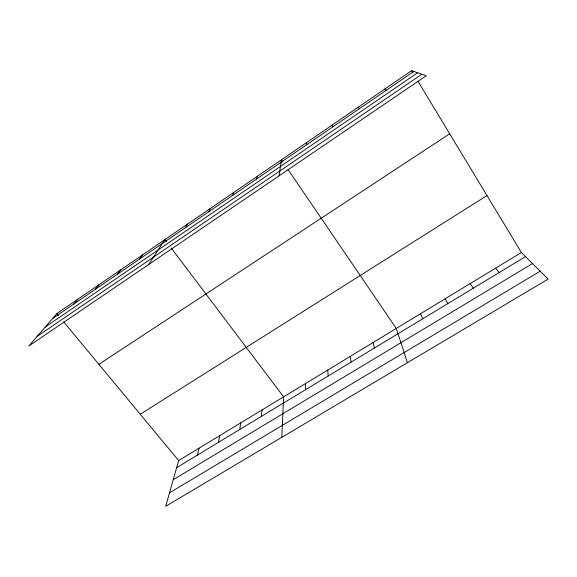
<?xml version="1.0" encoding="UTF-8"?>
<svg xmlns="http://www.w3.org/2000/svg" width="577" height="577" viewBox="0 0 577 577"><rect width="100%" height="100%" fill="white"/><g stroke="black" fill="none" stroke-linecap="round" stroke-linejoin="round"><path stroke-width="0.87" d="M281.821 437.323L283.61 396.846L171.246 248.088M261.381 416.406L262.023 409.951M279.124 175.805L281.417 159.807L282.925 162.022M239.736 429.504L240.739 422.869M218.402 442.408L219.75 435.606M197.37 455.138L199.051 448.17M521.392 252.517L178.639 460.561L165.707 506.31L548.15 279.095L521.392 252.517L418 81.343M256.563 179.021L257.371 176.273M232.452 195.516L233.699 192.48M208.715 211.752L210.396 208.434M185.354 227.727L187.453 224.15M148.657 264.533L164.849 239.621L166.45 241.741M139.713 258.95L142.598 254.861M117.412 274.205L120.672 269.877M95.443 289.228L99.078 284.663M73.813 304.029L77.801 299.232M56.834 313.592L28.85 346.005L426.273 75.738L411.56 70.69L56.834 313.592L58.558 315.669M52.507 318.605L413.81 71.461M45.172 327.101L417.64 72.774M37.144 336.398L421.874 74.231M98.883 364.332L449.685 133.799M140.254 414.25L486.981 195.545M176.627 467.68L525.517 256.614M173.223 479.718L532.513 263.566M169.515 492.83L540.195 271.197M384.657 89.11L386.345 90.243M495.593 268.182L499.206 272.532M63.73 321.916L178.639 460.561M358.202 107.228L359.356 108.707M287.959 169.422L396.291 328.45L407.456 362.681M470.19 283.595L473.313 288.197M411.56 70.69L412.944 72.969M445.177 298.778L447.817 303.617M420.546 313.729L422.725 318.8M332.179 125.043L332.814 126.861M373.095 342.529L374.401 348.032M350.239 356.406L351.126 362.111M327.707 370.081L328.198 375.988M306.589 142.569L306.726 144.712M305.5 383.561L305.601 389.655"/></g></svg>
